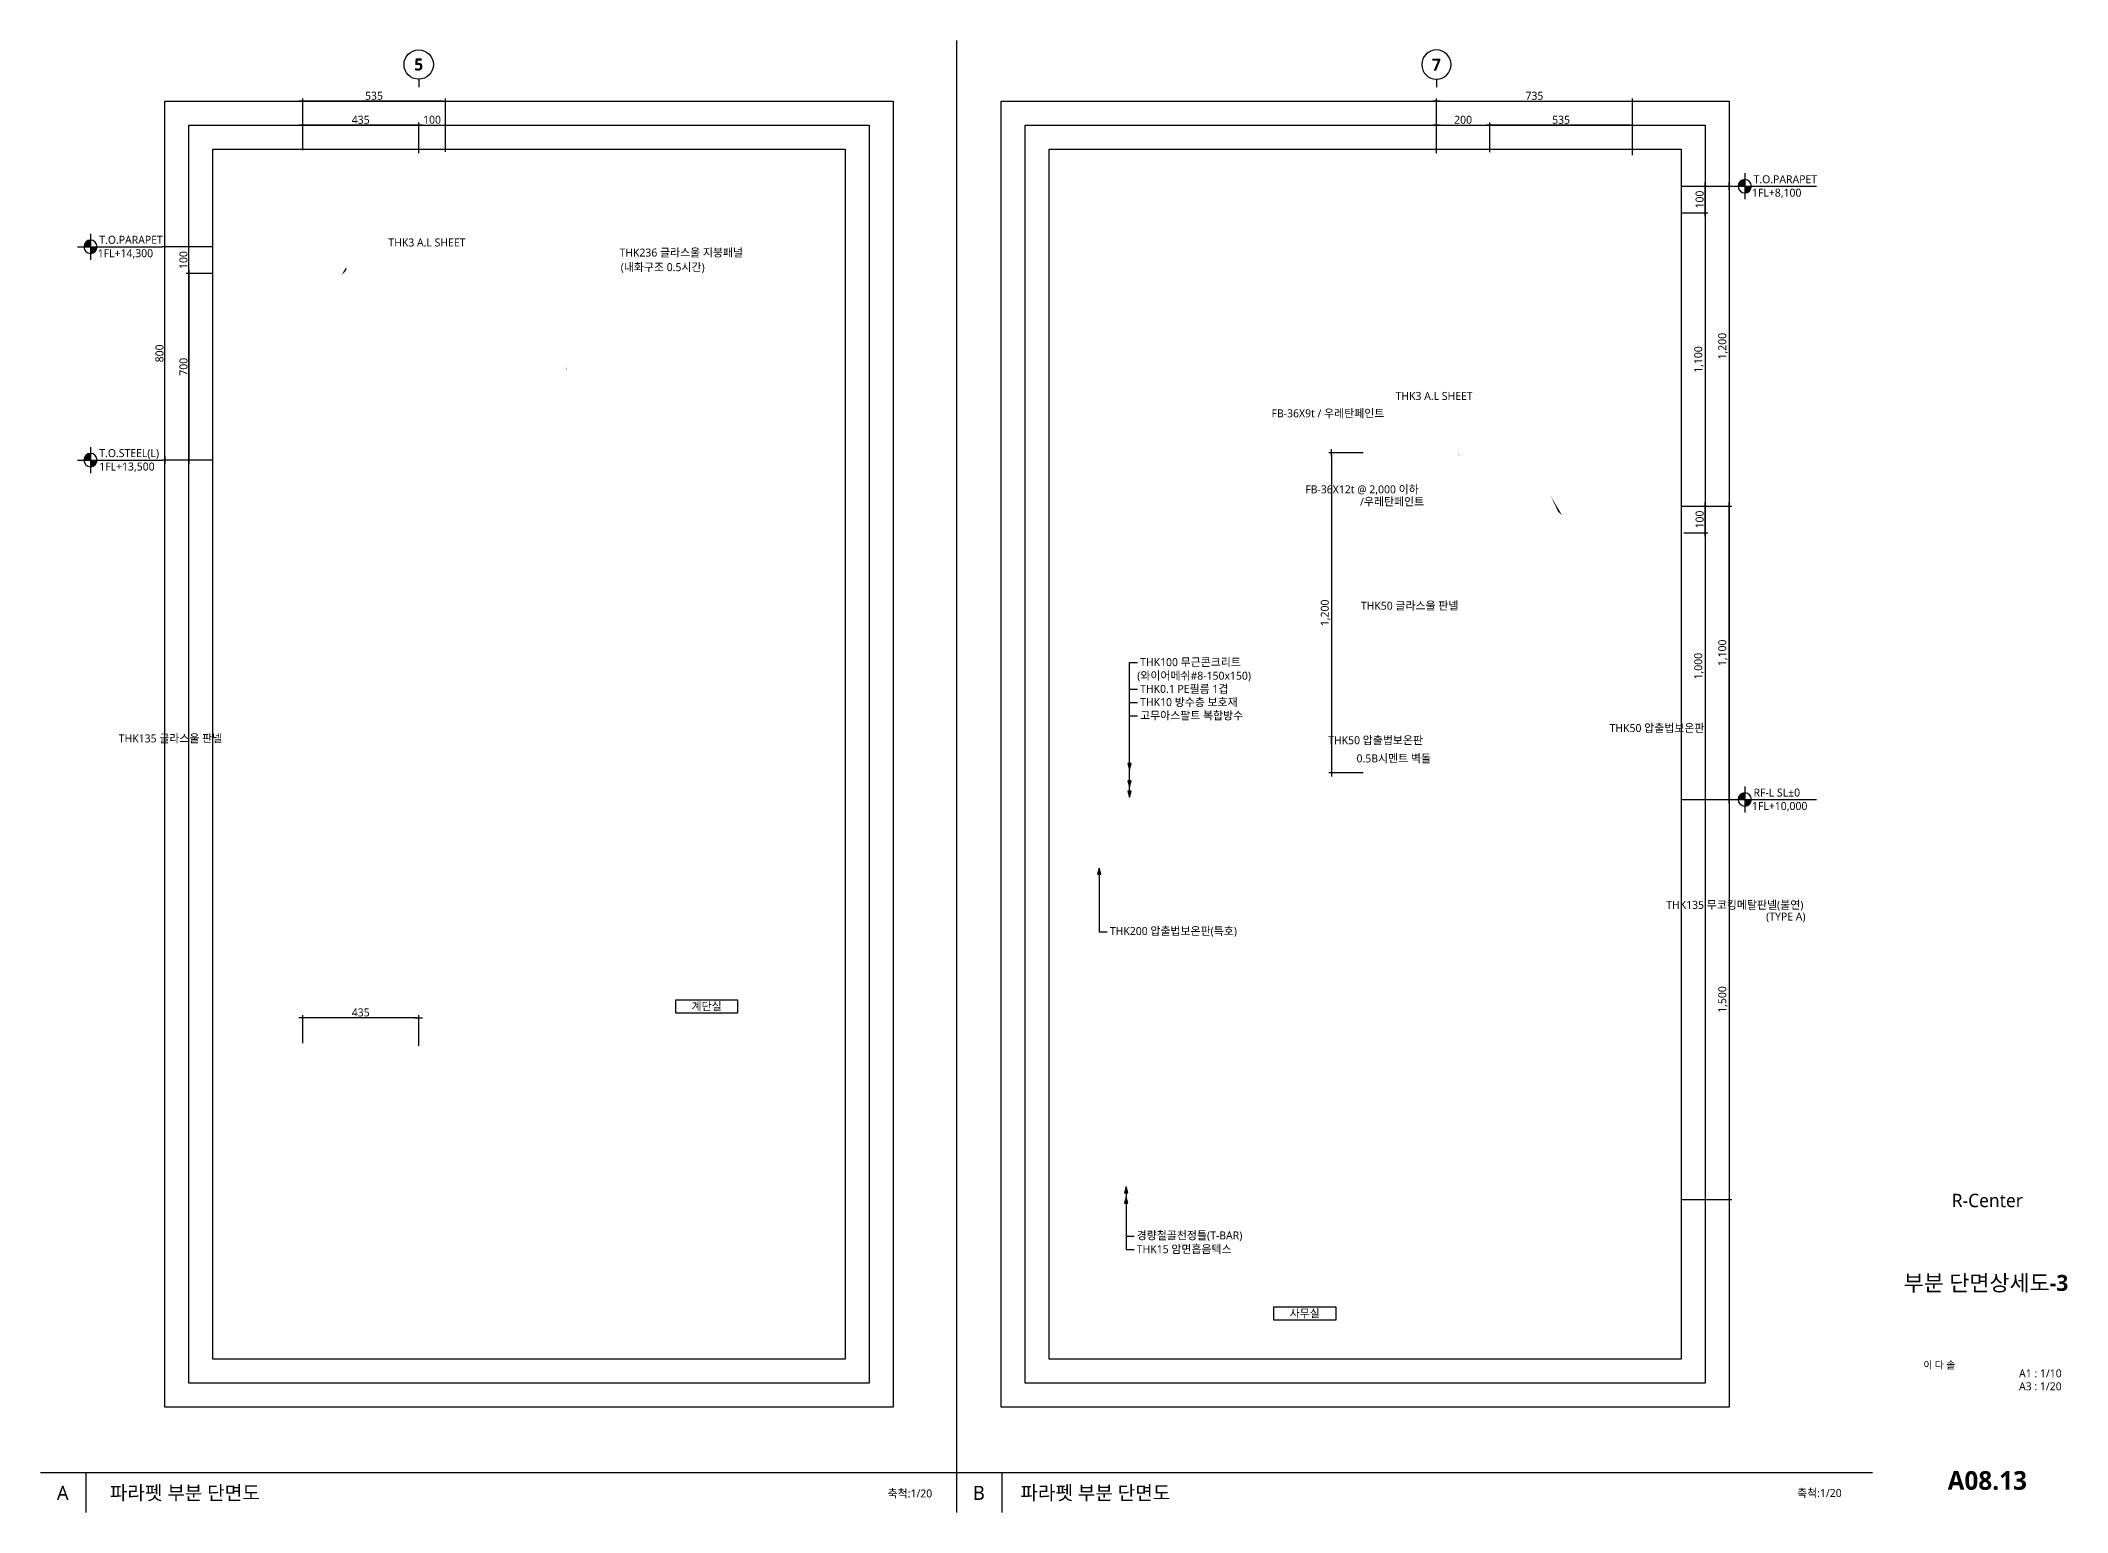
# Model space of a CAD drawing. Extents: x 465 to 33297, y 210 to 5730.
# Drawn here: x 17285 to 24885, y 210 to 5730 of the extents above; entities that cross this region are included whole.
import ezdxf
from ezdxf import colors
from ezdxf.entities.mleader import LeaderData, LeaderLine
from ezdxf.enums import TextEntityAlignment as Align
from ezdxf.math import Vec2, Vec3

# ---------------------------------------------------------------- set-up
doc = ezdxf.new("R2010")
doc.units = 0
doc.header["$LTSCALE"] = 20
doc.header["$MEASUREMENT"] = 0
doc.header["$PDMODE"] = 3
doc.header["$PDSIZE"] = -1
doc.layers.get('0').update_dxf_attribs({"linetype": 'CONTINUOUS'})
doc.layers.get('Defpoints').update_dxf_attribs({"color": 137, "linetype": 'CONTINUOUS'})
for name, color, linetype in [('01TEX', 3, 'CONTINUOUS'), ('3', 3, 'CONTINUOUS'), ('DIM', 7, 'CONTINUOUS'), ('DIM-INT', 7, 'CONTINUOUS'), ('SYM', 6, 'CONTINUOUS'), ('SYM-BUB', 3, 'CONTINUOUS'), ('SYM-LEAD', 6, 'CONTINUOUS'), ('SYM-LEVEL', 7, 'CONTINUOUS'), ('TAG', 6, 'CONTINUOUS'), ('TEXT', 3, 'CONTINUOUS'), ('XR-SHEET$0$TITLE', 7, 'CONTINUOUS'), ('XR-SHEET$1$SHT', 5, 'CONTINUOUS'), ('XR-SHEET$1$TEXT', 3, 'CONTINUOUS')]:
    doc.layers.add(name, color=color, linetype=linetype)
doc.styles.add('ARIAL', font='malgun.ttf')
doc.styles.add('GAUN', font='malgun.ttf')
doc.styles.add('XR-sec$0$스타일1', font='malgun.ttf')
doc.styles.add('XR-SHEET$0$굴림체(옥산)', font='GulimChe.ttf')
doc.styles.add('맑은고딕', font='malgun.ttf')
doc.styles.add('맑은고딕B', font='malgunbd.ttf')
doc.styles.add('스타일1', font='malgun.ttf')
doc.styles.add('스타일2', font='malgunbd.ttf')
doc.dimstyles.new('GAUN-10', dxfattribs={"dimscale": 10, "dimtxt": 3, "dimasz": 0.7, "dimexe": 1, "dimexo": 1, "dimgap": 0.5, "dimtad": 1, "dimdec": 0, "dimzin": 1, "dimdsep": 46, "dimlunit": 6, "dimtxsty": '맑은고딕', "dimblk": 'CJDOT', "dimcen": 0.09, "dimdle": 1, "dimclrd": 256, "dimclre": 256, "dimclrt": 3, "dimadec": 0, "dimazin": 0, "dimtfac": 1, "dimtdec": 0, "dimtix": 1, "dimtmove": 2, "dimatfit": 3, "dimldrblk": 'CJDOT', "dimfxl": 1, "dimtolj": 1, "dimtzin": 1, "dimarcsym": 0})

# ---------------------------------------------------------------- blocks, each defined once
blk = doc.blocks.new('CJDOT')
blk.add_line((-2, 0), (2, 0))
at = {"const_width": 0.5}
blk.add_lwpolyline([(-0.25, 0, 1), (0.25, 0, 1)], format="xyb", close=True, dxfattribs=at)
blk = doc.blocks.new('*D41')
at = {"layer": 'Defpoints', "color": 0, "transparency": 16777216}
for p in [(18803, 5412.2), (18703, 5297.1), (18803, 5302.8)]:
    blk.add_point(p, dxfattribs=at)
at = {"layer": 'DIM', "lineweight": -2, "transparency": 16777216}
for p, q in [((18703, 5307.1), (18703, 5422.2)), ((18710, 5412.2), (18796, 5412.2)), ((18803, 5312.8), (18803, 5422.2))]:
    blk.add_line(p, q, dxfattribs=at)
at = {"layer": 'DIM', "lineweight": -2, "transparency": 16777216, "xscale": 7, "yscale": 7, "zscale": 7, "rotation": 180}
blk.add_blockref('CJDOT', (18703, 5412.2), dxfattribs=at)
at = {"layer": 'DIM', "lineweight": -2, "transparency": 16777216, "xscale": 7, "yscale": 7, "zscale": 7}
blk.add_blockref('CJDOT', (18803, 5412.2), dxfattribs=at)
at = {"layer": 'DIM', "color": 3, "transparency": 16777216, "insert": (18753, 5432.8), "char_height": 30, "attachment_point": 5, "style": '맑은고딕'}
blk.add_mtext('\\A1;100', dxfattribs=at)
blk = doc.blocks.new('NEW_BUB')
at = {"layer": 'SYM-BUB', "color": 6}
blk.add_line((0, 3), (0, 0), dxfattribs=at)
blk.add_circle((0, 8.5), 5.5, dxfattribs=at)
at = {"layer": 'SYM-BUB', "color": 3, "style": '스타일2'}
blk.add_attdef('X', text='', height=4.5, dxfattribs=at).set_placement((0, 8.5), align=Align.MIDDLE)
blk = doc.blocks.new('*D42')
at = {"layer": 'Defpoints', "color": 0, "transparency": 16777216}
for p in [(18268, 5502.2), (18268, 5312.2), (18803, 5312.2)]:
    blk.add_point(p, dxfattribs=at)
at = {"layer": 'DIM', "lineweight": -2, "transparency": 16777216}
for p, q in [((18268, 5322.2), (18268, 5512.2)), ((18796, 5502.2), (18275, 5502.2)), ((18803, 5322.2), (18803, 5512.2))]:
    blk.add_line(p, q, dxfattribs=at)
at = {"layer": 'DIM', "lineweight": -2, "transparency": 16777216, "xscale": 7, "yscale": 7, "zscale": 7, "rotation": 180}
blk.add_blockref('CJDOT', (18268, 5502.2), dxfattribs=at)
at = {"layer": 'DIM', "lineweight": -2, "transparency": 16777216, "xscale": 7, "yscale": 7, "zscale": 7}
blk.add_blockref('CJDOT', (18803, 5502.2), dxfattribs=at)
at = {"layer": 'DIM', "color": 3, "transparency": 16777216, "insert": (18535.5, 5522.7), "char_height": 30, "attachment_point": 5, "style": '맑은고딕'}
blk.add_mtext('\\A1;535', dxfattribs=at)
blk = doc.blocks.new('*D43')
at = {"layer": 'Defpoints', "color": 0, "transparency": 16777216}
for p in [(18268, 5412.2), (18268, 5308.8), (18703, 5297.1)]:
    blk.add_point(p, dxfattribs=at)
at = {"layer": 'DIM', "lineweight": -2, "transparency": 16777216}
for p, q in [((18268, 5318.8), (18268, 5422.2)), ((18696, 5412.2), (18275, 5412.2)), ((18703, 5307.1), (18703, 5422.2))]:
    blk.add_line(p, q, dxfattribs=at)
at = {"layer": 'DIM', "lineweight": -2, "transparency": 16777216, "xscale": 7, "yscale": 7, "zscale": 7, "rotation": 180}
blk.add_blockref('CJDOT', (18268, 5412.2), dxfattribs=at)
at = {"layer": 'DIM', "lineweight": -2, "transparency": 16777216, "xscale": 7, "yscale": 7, "zscale": 7}
blk.add_blockref('CJDOT', (18703, 5412.2), dxfattribs=at)
at = {"layer": 'DIM', "color": 3, "transparency": 16777216, "insert": (18485.5, 5432.7), "char_height": 30, "attachment_point": 5, "style": '맑은고딕'}
blk.add_mtext('\\A1;435', dxfattribs=at)
blk = doc.blocks.new('*D44')
at = {"layer": 'Defpoints', "color": 0, "transparency": 16777216}
for p in [(23254.3, 5502.2), (22519.3, 5312.2), (23254.3, 5312.2)]:
    blk.add_point(p, dxfattribs=at)
at = {"layer": 'DIM', "lineweight": -2, "transparency": 16777216}
for p, q in [((22519.3, 5322.2), (22519.3, 5512.2)), ((22526.3, 5502.2), (23247.3, 5502.2)), ((23254.3, 5322.2), (23254.3, 5512.2))]:
    blk.add_line(p, q, dxfattribs=at)
at = {"layer": 'DIM', "lineweight": -2, "transparency": 16777216, "xscale": 7, "yscale": 7, "zscale": 7, "rotation": 180}
blk.add_blockref('CJDOT', (22519.3, 5502.2), dxfattribs=at)
at = {"layer": 'DIM', "lineweight": -2, "transparency": 16777216, "xscale": 7, "yscale": 7, "zscale": 7}
blk.add_blockref('CJDOT', (23254.3, 5502.2), dxfattribs=at)
at = {"layer": 'DIM', "color": 3, "transparency": 16777216, "insert": (22886.8, 5522.7), "char_height": 30, "attachment_point": 5, "style": '맑은고딕'}
blk.add_mtext('\\A1;735', dxfattribs=at)
blk = doc.blocks.new('*D45')
at = {"layer": 'Defpoints', "color": 0, "transparency": 16777216}
for p in [(22719.3, 5412.2), (22519.3, 5297.1), (22719.3, 5301.5)]:
    blk.add_point(p, dxfattribs=at)
at = {"layer": 'DIM', "lineweight": -2, "transparency": 16777216}
for p, q in [((22519.3, 5307.1), (22519.3, 5422.2)), ((22526.3, 5412.2), (22712.3, 5412.2)), ((22719.3, 5311.5), (22719.3, 5422.2))]:
    blk.add_line(p, q, dxfattribs=at)
at = {"layer": 'DIM', "lineweight": -2, "transparency": 16777216, "xscale": 7, "yscale": 7, "zscale": 7, "rotation": 180}
blk.add_blockref('CJDOT', (22519.3, 5412.2), dxfattribs=at)
at = {"layer": 'DIM', "lineweight": -2, "transparency": 16777216, "xscale": 7, "yscale": 7, "zscale": 7}
blk.add_blockref('CJDOT', (22719.3, 5412.2), dxfattribs=at)
at = {"layer": 'DIM', "color": 3, "transparency": 16777216, "insert": (22619.3, 5432.7), "char_height": 30, "attachment_point": 5, "style": '맑은고딕'}
blk.add_mtext('\\A1;200', dxfattribs=at)
blk = doc.blocks.new('XR-sec$0$LEVEL1')
at = {"layer": 'SYM-LEVEL'}
h = blk.add_hatch(color=6, dxfattribs=at)
edge = h.paths.add_edge_path()
edge.add_ellipse((4.87, 0), major_axis=(1.77, 1.77), ratio=1, start_angle=405, end_angle=495)
edge.add_line((2.37, 0), (4.87, 0))
edge.add_line((4.87, 0), (4.87, 2.5))
edge = h.paths.add_edge_path()
edge.add_ellipse((4.87, 0), major_axis=(1.77, 1.77), ratio=1, start_angle=225, end_angle=315)
edge.add_line((7.37, 0), (4.87, 0))
edge.add_line((4.87, 0), (4.87, -2.5))
at = {"layer": 'SYM-LEVEL', "color": 6}
for p, q in [((0, 0), (9.74, 0)), ((4.87, 4.87), (4.87, -4.87)), ((9.07, 0), (31.8, 0))]:
    blk.add_line(p, q, dxfattribs=at)
blk.add_ellipse((4.87, 0), major_axis=(1.77, 1.77), ratio=1, start_param=5.497787, end_param=11.780972, dxfattribs=at)
at = {"layer": 'SYM-LEVEL', "color": 3, "style": 'XR-sec$0$스타일1'}
for tag, p in [('1층-바닥마감', (8.16, 1.11)), ('EL-+100', (8.16, -3.93))]:
    blk.add_attdef(tag, p, '', height=3, dxfattribs=at)
blk = doc.blocks.new('*D54')
at = {"layer": 'Defpoints', "color": 0, "transparency": 16777216}
for p in [(17841.6, 4956.7), (17941.6, 4956.7, 0), (17941.6, 4856.7, 0)]:
    blk.add_point(p, dxfattribs=at)
at = {"layer": 'DIM', "lineweight": -2, "transparency": 16777216}
for p, q in [((17931.6, 4956.7), (17831.6, 4956.7)), ((17841.6, 4863.7), (17841.6, 4949.7)), ((17931.6, 4856.7), (17831.6, 4856.7))]:
    blk.add_line(p, q, dxfattribs=at)
at = {"layer": 'DIM', "lineweight": -2, "transparency": 16777216, "xscale": 7, "yscale": 7, "zscale": 7}
for p, rotation in [((17841.6, 4956.7), 90), ((17841.6, 4856.7), 270)]:
    blk.add_blockref('CJDOT', p, dxfattribs=dict(at, rotation=rotation))
at = {"layer": 'DIM', "color": 3, "transparency": 16777216, "insert": (17821, 4906.7), "char_height": 30, "attachment_point": 5, "rotation": 90, "style": '맑은고딕'}
blk.add_mtext('\\A1;100', dxfattribs=at)
blk = doc.blocks.new('*D55')
at = {"layer": 'Defpoints', "color": 0, "transparency": 16777216}
for p in [(17751.6, 4956.7), (17941.6, 4956.7), (17941.6, 4156.7)]:
    blk.add_point(p, dxfattribs=at)
at = {"layer": 'DIM', "lineweight": -2, "transparency": 16777216}
for p, q in [((17931.6, 4956.7), (17741.6, 4956.7)), ((17751.6, 4163.7), (17751.6, 4949.7)), ((17931.6, 4156.7), (17741.6, 4156.7))]:
    blk.add_line(p, q, dxfattribs=at)
at = {"layer": 'DIM', "lineweight": -2, "transparency": 16777216, "xscale": 7, "yscale": 7, "zscale": 7}
for p, rotation in [((17751.6, 4956.7), 90), ((17751.6, 4156.7), 270)]:
    blk.add_blockref('CJDOT', p, dxfattribs=dict(at, rotation=rotation))
at = {"layer": 'DIM', "color": 3, "transparency": 16777216, "insert": (17731.1, 4556.7), "char_height": 30, "attachment_point": 5, "rotation": 90, "style": '맑은고딕'}
blk.add_mtext('\\A1;800', dxfattribs=at)
blk = doc.blocks.new('*D56')
at = {"layer": 'Defpoints', "color": 0, "transparency": 16777216}
for p in [(17941.6, 4856.7), (17841.6, 4156.7), (17932.7, 4156.7, 0)]:
    blk.add_point(p, dxfattribs=at)
at = {"layer": 'DIM', "lineweight": -2, "transparency": 16777216}
for p, q in [((17931.6, 4856.7), (17831.6, 4856.7)), ((17841.6, 4849.7), (17841.6, 4163.7)), ((17922.7, 4156.7), (17831.6, 4156.7))]:
    blk.add_line(p, q, dxfattribs=at)
at = {"layer": 'DIM', "lineweight": -2, "transparency": 16777216, "xscale": 7, "yscale": 7, "zscale": 7}
for p, rotation in [((17841.6, 4856.7), 90), ((17841.6, 4156.7), 270)]:
    blk.add_blockref('CJDOT', p, dxfattribs=dict(at, rotation=rotation))
at = {"layer": 'DIM', "color": 3, "transparency": 16777216, "insert": (17821.1, 4506.7), "char_height": 30, "attachment_point": 5, "rotation": 90, "style": '맑은고딕'}
blk.add_mtext('\\A1;700', dxfattribs=at)
blk = doc.blocks.new('*D57')
at = {"layer": 'Defpoints', "color": 0, "transparency": 16777216}
for p in [(23426.8, 5183.7, 0), (23526.8, 5183.7), (23426.8, 5083.7, 0)]:
    blk.add_point(p, dxfattribs=at)
at = {"layer": 'DIM', "lineweight": -2, "transparency": 16777216}
for p, q in [((23436.8, 5183.7), (23536.8, 5183.7)), ((23526.8, 5090.7), (23526.8, 5176.7)), ((23436.8, 5083.7), (23536.8, 5083.7))]:
    blk.add_line(p, q, dxfattribs=at)
at = {"layer": 'DIM', "lineweight": -2, "transparency": 16777216, "xscale": 7, "yscale": 7, "zscale": 7}
for p, rotation in [((23526.8, 5183.7), 90), ((23526.8, 5083.7), 270)]:
    blk.add_blockref('CJDOT', p, dxfattribs=dict(at, rotation=rotation))
at = {"layer": 'DIM', "color": 3, "transparency": 16777216, "insert": (23506.2, 5133.7), "char_height": 30, "attachment_point": 5, "rotation": 90, "style": '맑은고딕'}
blk.add_mtext('\\A1;100', dxfattribs=at)
blk = doc.blocks.new('*D58')
at = {"layer": 'Defpoints', "color": 0, "transparency": 16777216}
for p in [(23426.8, 3983.7), (23616.8, 3983.7), (23426.8, 2883.7)]:
    blk.add_point(p, dxfattribs=at)
at = {"layer": 'DIM', "lineweight": -2, "transparency": 16777216}
for p, q in [((23436.8, 3983.7), (23626.8, 3983.7)), ((23616.8, 2890.7), (23616.8, 3976.7)), ((23436.8, 2883.7), (23626.8, 2883.7))]:
    blk.add_line(p, q, dxfattribs=at)
at = {"layer": 'DIM', "lineweight": -2, "transparency": 16777216, "xscale": 7, "yscale": 7, "zscale": 7}
for p, rotation in [((23616.8, 3983.7), 90), ((23616.8, 2883.7), 270)]:
    blk.add_blockref('CJDOT', p, dxfattribs=dict(at, rotation=rotation))
at = {"layer": 'DIM', "color": 3, "transparency": 16777216, "insert": (23593.7, 3433.7), "char_height": 30, "attachment_point": 5, "rotation": 90, "style": '맑은고딕'}
blk.add_mtext('\\A1;1,100', dxfattribs=at)
blk = doc.blocks.new('*D59')
at = {"layer": 'Defpoints', "color": 0, "transparency": 16777216}
for p in [(23436.8, 5083.7), (23435.7, 3983.7, 0), (23526.8, 3983.7)]:
    blk.add_point(p, dxfattribs=at)
at = {"layer": 'DIM', "lineweight": -2, "transparency": 16777216}
for p, q in [((23446.8, 5083.7), (23536.8, 5083.7)), ((23526.8, 5076.7), (23526.8, 3990.7)), ((23445.7, 3983.7), (23536.8, 3983.7))]:
    blk.add_line(p, q, dxfattribs=at)
at = {"layer": 'DIM', "lineweight": -2, "transparency": 16777216, "xscale": 7, "yscale": 7, "zscale": 7}
for p, rotation in [((23526.8, 5083.7), 90), ((23526.8, 3983.7), 270)]:
    blk.add_blockref('CJDOT', p, dxfattribs=dict(at, rotation=rotation))
at = {"layer": 'DIM', "color": 3, "transparency": 16777216, "insert": (23503.7, 4533.7), "char_height": 30, "attachment_point": 5, "rotation": 90, "style": '맑은고딕'}
blk.add_mtext('\\A1;1,100', dxfattribs=at)
blk = doc.blocks.new('*D60')
at = {"layer": 'Defpoints', "color": 0, "transparency": 16777216}
for p in [(23436.2, 3983.7, 0), (23526.8, 3983.7), (23436.4, 3883.7, 0)]:
    blk.add_point(p, dxfattribs=at)
at = {"layer": 'DIM', "lineweight": -2, "transparency": 16777216}
for p, q in [((23446.2, 3983.7), (23536.8, 3983.7)), ((23526.8, 3890.7), (23526.8, 3976.7)), ((23446.4, 3883.7), (23536.8, 3883.7))]:
    blk.add_line(p, q, dxfattribs=at)
at = {"layer": 'DIM', "lineweight": -2, "transparency": 16777216, "xscale": 7, "yscale": 7, "zscale": 7}
for p, rotation in [((23526.8, 3983.7), 90), ((23526.8, 3883.7), 270)]:
    blk.add_blockref('CJDOT', p, dxfattribs=dict(at, rotation=rotation))
at = {"layer": 'DIM', "color": 3, "transparency": 16777216, "insert": (23506.2, 3933.7), "char_height": 30, "attachment_point": 5, "rotation": 90, "style": '맑은고딕'}
blk.add_mtext('\\A1;100', dxfattribs=at)
blk = doc.blocks.new('*D61')
at = {"layer": 'Defpoints', "color": 0, "transparency": 16777216}
for p in [(23426.8, 2883.7), (23426.8, 1383.7), (23616.8, 1383.7)]:
    blk.add_point(p, dxfattribs=at)
at = {"layer": 'DIM', "lineweight": -2, "transparency": 16777216}
for p, q in [((23436.8, 2883.7), (23626.8, 2883.7)), ((23616.8, 2876.7), (23616.8, 1390.7)), ((23436.8, 1383.7), (23626.8, 1383.7))]:
    blk.add_line(p, q, dxfattribs=at)
at = {"layer": 'DIM', "lineweight": -2, "transparency": 16777216, "xscale": 7, "yscale": 7, "zscale": 7}
for p, rotation in [((23616.8, 2883.7), 90), ((23616.8, 1383.7), 270)]:
    blk.add_blockref('CJDOT', p, dxfattribs=dict(at, rotation=rotation))
at = {"layer": 'DIM', "color": 3, "transparency": 16777216, "insert": (23593.7, 2133.7), "char_height": 30, "attachment_point": 5, "rotation": 90, "style": '맑은고딕'}
blk.add_mtext('\\A1;1,500', dxfattribs=at)
blk = doc.blocks.new('*D80')
at = {"layer": 'Defpoints', "color": 0, "transparency": 16777216}
for p in [(18268, 2064.6), (18268, 1960.5), (18703, 1949.5)]:
    blk.add_point(p, dxfattribs=at)
at = {"layer": 'DIM', "lineweight": -2, "transparency": 16777216}
for p, q in [((18268, 1970.5), (18268, 2074.6)), ((18696, 2064.6), (18275, 2064.6)), ((18703, 1959.5), (18703, 2074.6))]:
    blk.add_line(p, q, dxfattribs=at)
at = {"layer": 'DIM', "lineweight": -2, "transparency": 16777216, "xscale": 7, "yscale": 7, "zscale": 7, "rotation": 180}
blk.add_blockref('CJDOT', (18268, 2064.6), dxfattribs=at)
at = {"layer": 'DIM', "lineweight": -2, "transparency": 16777216, "xscale": 7, "yscale": 7, "zscale": 7}
blk.add_blockref('CJDOT', (18703, 2064.6), dxfattribs=at)
at = {"layer": 'DIM', "color": 3, "transparency": 16777216, "insert": (18485.5, 2085.1), "char_height": 30, "attachment_point": 5, "style": '맑은고딕'}
blk.add_mtext('\\A1;435', dxfattribs=at)
blk = doc.blocks.new('*D81')
at = {"layer": 'Defpoints', "color": 0, "transparency": 16777216}
for p in [(23426.8, 5183.7), (23426.8, 3983.7), (23616.8, 3983.7)]:
    blk.add_point(p, dxfattribs=at)
at = {"layer": 'DIM', "lineweight": -2, "transparency": 16777216}
for p, q in [((23436.8, 5183.7), (23626.8, 5183.7)), ((23616.8, 5176.7), (23616.8, 3990.7)), ((23436.8, 3983.7), (23626.8, 3983.7))]:
    blk.add_line(p, q, dxfattribs=at)
at = {"layer": 'DIM', "lineweight": -2, "transparency": 16777216, "xscale": 7, "yscale": 7, "zscale": 7}
for p, rotation in [((23616.8, 5183.7), 90), ((23616.8, 3983.7), 270)]:
    blk.add_blockref('CJDOT', p, dxfattribs=dict(at, rotation=rotation))
at = {"layer": 'DIM', "color": 3, "transparency": 16777216, "insert": (23593.7, 4583.7), "char_height": 30, "attachment_point": 5, "rotation": 90, "style": '맑은고딕'}
blk.add_mtext('\\A1;1,200', dxfattribs=at)
blk = doc.blocks.new('*D82')
at = {"layer": 'Defpoints', "color": 0, "transparency": 16777216}
for p in [(23436.4, 3883.7, 0), (23435, 2883.7, 0), (23526.8, 2883.7)]:
    blk.add_point(p, dxfattribs=at)
at = {"layer": 'DIM', "lineweight": -2, "transparency": 16777216}
for p, q in [((23446.4, 3883.7), (23536.8, 3883.7)), ((23526.8, 3876.7), (23526.8, 2890.7)), ((23445, 2883.7), (23536.8, 2883.7))]:
    blk.add_line(p, q, dxfattribs=at)
at = {"layer": 'DIM', "lineweight": -2, "transparency": 16777216, "xscale": 7, "yscale": 7, "zscale": 7}
for p, rotation in [((23526.8, 3883.7), 90), ((23526.8, 2883.7), 270)]:
    blk.add_blockref('CJDOT', p, dxfattribs=dict(at, rotation=rotation))
at = {"layer": 'DIM', "color": 3, "transparency": 16777216, "insert": (23503.7, 3383.7), "char_height": 30, "attachment_point": 5, "rotation": 90, "style": '맑은고딕'}
blk.add_mtext('\\A1;1,000', dxfattribs=at)
blk = doc.blocks.new('CJA-AH')
at = {"layer": 'TAG'}
h = blk.add_hatch(color=256, dxfattribs=at)
h.dxf.hatch_style = 1
h.paths.add_polyline_path([(-0.75, -0.2), (0, 0), (-0.75, 0.2)])
blk.add_lwpolyline([(-0.75, -0.2), (0, 0), (-0.75, 0.2)], close=True, dxfattribs=at)
blk.add_lwpolyline([(0, 0), (-1, 0)], dxfattribs=at)
blk = doc.blocks.new('Name')
at = {"layer": 'SYM'}
blk.add_lwpolyline([(-11.6, 2.41), (11.6, 2.41), (11.6, -2.59), (-11.6, -2.59)], close=True, dxfattribs=at)
at = {"layer": 'TAG', "color": 3, "style": 'ARIAL', "width": 0.9}
blk.add_attdef('실명', text='', height=3, dxfattribs=at).set_placement((0, 0), align=Align.MIDDLE)
blk = doc.blocks.new('*D83')
at = {"layer": 'Defpoints', "color": 0, "transparency": 16777216}
for p in [(22719.3, 5412.2), (22719.3, 5301.5), (23254.3, 5289.7)]:
    blk.add_point(p, dxfattribs=at)
at = {"layer": 'DIM', "lineweight": -2, "transparency": 16777216}
for p, q in [((22719.3, 5311.5), (22719.3, 5422.2)), ((23247.3, 5412.2), (22726.3, 5412.2)), ((23254.3, 5299.7), (23254.3, 5422.2))]:
    blk.add_line(p, q, dxfattribs=at)
at = {"layer": 'DIM', "lineweight": -2, "transparency": 16777216, "xscale": 7, "yscale": 7, "zscale": 7, "rotation": 180}
blk.add_blockref('CJDOT', (22719.3, 5412.2), dxfattribs=at)
at = {"layer": 'DIM', "lineweight": -2, "transparency": 16777216, "xscale": 7, "yscale": 7, "zscale": 7}
blk.add_blockref('CJDOT', (23254.3, 5412.2), dxfattribs=at)
at = {"layer": 'DIM', "color": 3, "transparency": 16777216, "insert": (22986.8, 5432.7), "char_height": 30, "attachment_point": 5, "style": '맑은고딕'}
blk.add_mtext('\\A1;535', dxfattribs=at)
blk = doc.blocks.new('*D84')
at = {"layer": 'Defpoints', "color": 0, "transparency": 16777216}
for p in [(22254, 4183.7), (22126.3, 2983.7), (22254, 2983.7)]:
    blk.add_point(p, dxfattribs=at)
at = {"layer": 'DIM-INT', "lineweight": -2, "transparency": 16777216}
for p, q in [((22244, 4183.7), (22116.3, 4183.7)), ((22126.3, 4176.7), (22126.3, 2990.7)), ((22244, 2983.7), (22116.3, 2983.7))]:
    blk.add_line(p, q, dxfattribs=at)
at = {"layer": 'DIM-INT', "lineweight": -2, "transparency": 16777216, "xscale": 7, "yscale": 7, "zscale": 7}
for p, rotation in [((22126.3, 4183.7), 90), ((22126.3, 2983.7), 270)]:
    blk.add_blockref('CJDOT', p, dxfattribs=dict(at, rotation=rotation))
at = {"layer": 'DIM-INT', "color": 3, "transparency": 16777216, "insert": (22103.2, 3583.7), "char_height": 30, "attachment_point": 5, "rotation": 90, "style": '맑은고딕'}
blk.add_mtext('\\A1;1,200', dxfattribs=at)
blk = doc.blocks.new('XR-SHEET$0$TITLE')
at = {"layer": 'XR-SHEET$0$TITLE', "true_color": 0x000000, "style": 'XR-SHEET$0$굴림체(옥산)'}
for tag, height, p in [('동명칭', 6, (776.77, -457.26)), ('SCALE-A1', 3, (797.5, -522)), ('SCALE-A3', 3, (797.5, -527)), ('DATA', 3, (797.5, -540))]:
    blk.add_attdef(tag, text='', height=height, dxfattribs=at).set_placement(p, align=Align.MIDDLE)
for tag, height, p in [('TITLE1', 6, (776.5, -479.4)), ('TITLE4', 6, (776.5, -484.39)), ('TITLE2', 6, (776.5, -489)), ('TITLE5', 6, (776.5, -493.99)), ('TITLE3', 6, (776.5, -498.7)), ('NAME-1', 3, (760.16, -517.5)), ('NAME-2', 3, (760.16, -526.5)), ('A0.00', 7, (776.5, -561))]:
    blk.add_attdef(tag, text='', height=height, dxfattribs=at).set_placement(p, align=Align.MIDDLE_CENTER)

msp = doc.modelspace()

# ---------------------------------------------------------------- linework, layer by layer
at = {"layer": '3'}
for p, q in [((20720, 5730), (20720, 210)), ((17285, 360), (24155, 360)), ((17455, 360), (17455, 210)), ((20890, 360), (20890, 210))]:
    msp.add_line(p, q, dxfattribs=at)
at = {"layer": 'Defpoints', "linetype": 'Continuous', "ltscale": 2}
for points in [[(17751.6, 5502.2), (20481.8, 5502.2), (20481.8, 605), (17751.6, 605)], [(20886.6, 5502.2), (23616.8, 5502.2), (23616.8, 605), (20886.6, 605)], [(17841.6, 5412.2), (20391.8, 5412.2), (20391.8, 695), (17841.6, 695)], [(20976.6, 5412.2), (23526.8, 5412.2), (23526.8, 695), (20976.6, 695)], [(17931.6, 5322.2), (20301.8, 5322.2), (20301.8, 785), (17931.6, 785)], [(21066.6, 5322.2), (23436.8, 5322.2), (23436.8, 785), (21066.6, 785)]]:
    msp.add_lwpolyline(points, close=True, dxfattribs=at)
at = {"layer": 'SYM-LEAD'}
for points in [[(18414.3, 4851.7, 0, 10, 0), (18433.6, 4874.6, 0, 0, 0), (18490.8, 4973.7, 0, 0, 0), (18588.2, 4973.7, 0, 0, 0)], [(19257.1, 4500.2, 0, 10, 0), (19264.9, 4528.7, 0, 0, 0), (19357.3, 4935.8, 0, 0, 0), (19454.7, 4935.8, 0, 0, 0)], [(22602.9, 4177.5, 0, 10, 0), (22583.6, 4200.5, 0, 0, 0), (22477.8, 4335.9, 0, 0, 0), (22380.4, 4335.9, 0, 0, 0)], [(22990.1, 3950.4, 0, 10, 0), (22970.8, 3973.4, 0, 0, 0), (22769.1, 4398.2, 0, 0, 0), (22671.6, 4398.2, 0, 0, 0)], [(22607.3, 4044.9, 0, 10, 0), (22577.3, 4044.9, 0, 0, 0), (22503, 4044.9, 0, 0, 0)], [(22719.3, 3608.6, 0, 10, 0), (22689.3, 3608.6, 0, 0, 0), (22615, 3608.6, 0, 0, 0)], [(22951.8, 3149.8, 0, 10, 0), (22981.8, 3149.8, 0, 0, 0), (23153.5, 3149.8, 0, 0, 0)], [(18264.8, 3110.9, 0, 10, 0), (18234.8, 3110.9, 0, 0, 0), (18009.6, 3110.9, 0, 0, 0)], [(22748.4, 3104.2, 0, 10, 0), (22718.4, 3104.2, 0, 0, 0), (22517.8, 3104.2, 0, 0, 0)], [(22680.4, 3035.9, 0, 10, 0), (22650.4, 3035.9, 0, 0, 0), (22517.8, 3035.9, 0, 0, 0)], [(23254.3, 2486.8, 0, 10, 0), (23284.3, 2486.8, 0, 0, 0), (23358, 2486.8, 0, 0, 0)]]:
    msp.add_lwpolyline(points, format="xyseb", dxfattribs=at)

# ---------------------------------------------------------------- block references
at = {"layer": 'SYM'}
ref = msp.add_blockref('Name', (19782.6, 2107.9), dxfattribs=dict(at, xscale=10, yscale=10, zscale=10))
ref.add_attrib('실명', '계단실', dxfattribs={"color": 3, "height": 30, "style": '맑은고딕'}).set_placement((19782.6, 2107.9), align=Align.MIDDLE_CENTER)
ref = msp.add_blockref('Name', (22025.5, 956.8), dxfattribs=dict(at, xscale=10, yscale=10, zscale=10))
ref.add_attrib('실명', '사무실', dxfattribs={"color": 3, "height": 30, "style": '맑은고딕'}).set_placement((22025.5, 956.8), align=Align.MIDDLE_CENTER)
at = {"layer": 'SYM-BUB', "xscale": 10.01105377437292, "yscale": 10.01105377437292, "zscale": 10.01105377437292}
msp.add_blockref('NEW_BUB', (18703, 5554.8), dxfattribs=at).add_auto_attribs({'X': '5'})
at = {"layer": 'SYM-BUB'}
ref = msp.add_blockref('NEW_BUB', (22519.3, 5554.8), dxfattribs=dict(at, xscale=-10.01105377437292, yscale=10.01105377437292, zscale=10.01105377437292))
ref.add_attrib('X', '7', dxfattribs={"color": 3, "height": 45, "style": '스타일2'}).set_placement((22519.3, 5639.9), align=Align.MIDDLE)
at = {"layer": 'SYM-LEVEL'}
ref = msp.add_blockref('XR-sec$0$LEVEL1', (23626.8, 5183.7), dxfattribs=dict(at, xscale=10, yscale=10, zscale=10))
ref.add_attrib('EL-+100', '1FL+8,100', (23702.6, 5144.4), dxfattribs={"color": 3, "height": 30, "style": 'XR-sec$0$스타일1'})
ref.add_attrib('1층-바닥마감', 'T.O.PARAPET', (23708.4, 5194.7), dxfattribs={"color": 3, "height": 30, "style": 'XR-sec$0$스타일1'})
ref = msp.add_blockref('XR-sec$0$LEVEL1', (17423.6, 4956.7), dxfattribs=dict(at, xscale=10, yscale=10, zscale=10))
ref.add_attrib('EL-+100', '1FL+14,300', (17499.4, 4917.4), dxfattribs={"color": 3, "height": 30, "style": 'XR-sec$0$스타일1'})
ref.add_attrib('1층-바닥마감', 'T.O.PARAPET', (17505.2, 4967.7), dxfattribs={"color": 3, "height": 30, "style": 'XR-sec$0$스타일1'})
at = {"layer": 'SYM-LEVEL', "xscale": 10, "yscale": 10, "zscale": 10}
msp.add_blockref('XR-sec$0$LEVEL1', (17423.6, 4156.7), dxfattribs=at).add_auto_attribs({'EL-+100': '1FL+13,500', '1층-바닥마감': 'T.O.STEEL(L)'})
at = {"layer": 'SYM-LEVEL'}
ref = msp.add_blockref('XR-sec$0$LEVEL1', (23626.8, 2883.7), dxfattribs=dict(at, xscale=10, yscale=10, zscale=10))
ref.add_attrib('EL-+100', '1FL+10,000', (23702.6, 2844.4), dxfattribs={"color": 3, "height": 30, "style": 'XR-sec$0$스타일1'})
ref.add_attrib('1층-바닥마감', 'RF-L SL%%P0', (23708.4, 2894.7), dxfattribs={"color": 3, "height": 30, "style": 'XR-sec$0$스타일1'})
at = {"layer": 'TEXT'}
ref = msp.add_blockref('XR-SHEET$0$TITLE', (16820, 0), dxfattribs=dict(at, xscale=10, yscale=10, zscale=10))
ref.add_attrib('TITLE2', '부분 단면상세도-3', dxfattribs={"layer": 'XR-SHEET$1$SHT', "color": 4, "true_color": 0x000004, "height": 60, "style": '맑은고딕B'}).set_placement((24580, 1070.9), align=Align.MIDDLE_CENTER)
ref.add_attrib('NAME-1', '이 다 솔', dxfattribs={"layer": 'XR-SHEET$1$TEXT', "color": 3, "true_color": 0x000003, "height": 27, "style": 'GAUN'}).set_placement((24345, 763.3, 137.7), align=Align.MIDDLE_LEFT)
ref.add_attrib('SCALE-A1', 'A1 : 1/10', dxfattribs={"layer": 'XR-SHEET$1$SHT', "color": 3, "true_color": 0x000003, "height": 30, "style": 'GAUN'}).set_placement((24783.9, 731.7), align=Align.MIDDLE_CENTER)
ref.add_attrib('SCALE-A3', 'A3 : 1/20', dxfattribs={"layer": 'XR-SHEET$1$SHT', "color": 3, "true_color": 0x000003, "height": 30, "style": 'GAUN'}).set_placement((24783.9, 683.1), align=Align.MIDDLE_CENTER)
ref.add_attrib('A0.00', 'A08.13', dxfattribs={"layer": 'XR-SHEET$1$SHT', "color": 4, "true_color": 0x000004, "height": 70, "style": '맑은고딕B'}).set_placement((24585, 330), align=Align.MIDDLE_CENTER)

# ---------------------------------------------------------------- texts
at = {"layer": '01TEX', "style": 'GAUN'}
msp.add_text('(와이어메쉬#8-150x150)', height=30, dxfattribs=at).set_placement((21397.3, 3348), align=Align.MIDDLE_LEFT)
for s, p in [('A', (17346.4, 257.3)), ('파라펫 부분 단면도', (17544.7, 257.3)), ('B', (20781.4, 257.3)), ('파라펫 부분 단면도', (20959.1, 257.3))]:
    msp.add_text(s, height=52.5, dxfattribs=at).set_placement(p)
for p in [(20461.3, 257.3), (23871.5, 258.8)]:
    msp.add_text('축척:1/20', height=30, dxfattribs=at).set_placement(p, align=Align.BOTTOM_LEFT)
at = {"layer": 'TEXT', "color": 3, "style": '스타일1'}
for s, p in [('THK3 A.L SHEET', (18589.3, 4957.7)), ('THK236 글라스울 지붕패널', (19455.8, 4919.8)), ('(내화구조 0.5시간)', (19460.6, 4865.2)), ('THK3 A.L SHEET', (22365.9, 4382.2)), ('FB-36X9t / 우레탄페인트', (21900.9, 4317)), ('FB-36X12t @ 2,000 이하', (22027.5, 4031.8)), ('/우레탄페인트', (22232.9, 3985.9)), ('THK50 글라스울 판넬', (22235.8, 3595.4)), ('THK135 글라스울 판넬', (17578.2, 3097.8)), ('THK50 압출법보온판', (22113.3, 3091)), ('THK50 압출법보온판', (23168.5, 3136.7)), ('0.5B시멘트 벽돌', (22219.7, 3022.8)), ('THK135 무코킹메탈판넬(불연)', (23380.9, 2473.6)), ('(TYPE A)', (23755.5, 2429.7))]:
    msp.add_text(s, height=30, dxfattribs=at).set_placement(p)
at = {"layer": 'TEXT', "style": '스타일1'}
msp.add_text('R-Center', height=50, dxfattribs=at).set_placement((24585, 1380), align=Align.MIDDLE_CENTER)

# ---------------------------------------------------------------- dimensions: what is measured, and where the dimension line sits
at = {"layer": 'DIM'}
for base, p1, p2, angle, picture, middle in [((18268, 5502.2), (18803, 5312.2), (18268, 5312.2), 180, '*D42', (18535.5, 5522.7)), ((23254.3, 5502.2), (22519.3, 5312.2), (23254.3, 5312.2), 0, '*D44', (22886.8, 5522.7)), ((18268, 5412.2), (18703, 5297.1), (18268, 5308.8), 180, '*D43', (18485.5, 5432.7)), ((18803, 5412.2), (18703, 5297.1), (18803, 5302.8), 0, '*D41', (18753, 5432.8)), ((22719.3, 5412.2), (22519.3, 5297.1), (22719.3, 5301.5), 0, '*D45', (22619.3, 5432.7)), ((22719.3, 5412.2), (23254.3, 5289.7), (22719.3, 5301.5), 180, '*D83', (22986.8, 5432.7)), ((23526.8, 5183.7), (23426.8, 5083.7, 0), (23426.8, 5183.7, 0), 90, '*D57', (23506.2, 5133.7)), ((23616.8, 3983.7), (23426.8, 5183.7), (23426.8, 3983.7), 270, '*D81', (23593.7, 4583.7)), ((23526.8, 3983.7), (23436.8, 5083.7), (23435.7, 3983.7, 0), 270, '*D59', (23503.7, 4533.7)), ((17751.6, 4956.7), (17941.6, 4156.7), (17941.6, 4956.7), 90, '*D55', (17731.1, 4556.7)), ((17841.6, 4956.7), (17941.6, 4856.7, 0), (17941.6, 4956.7, 0), 90, '*D54', (17821, 4906.7)), ((17841.6, 4156.7), (17941.6, 4856.7), (17932.7, 4156.7, 0), 270, '*D56', (17821.1, 4506.7)), ((23616.8, 3983.7), (23426.8, 2883.7), (23426.8, 3983.7), 90, '*D58', (23593.7, 3433.7)), ((23526.8, 3983.7), (23436.4, 3883.7, 0), (23436.2, 3983.7, 0), 90, '*D60', (23506.2, 3933.7)), ((23526.8, 2883.7), (23436.4, 3883.7, 0), (23435, 2883.7, 0), 270, '*D82', (23503.7, 3383.7)), ((23616.8, 1383.7), (23426.8, 2883.7), (23426.8, 1383.7), 270, '*D61', (23593.7, 2133.7)), ((18268, 2064.6), (18703, 1949.5), (18268, 1960.5), 180, '*D80', (18485.5, 2085.1))]:
    dim = msp.add_linear_dim(base=base, p1=p1, p2=p2, angle=angle, dimstyle='GAUN-10', dxfattribs=at)
    dim.commit()
    dim.dimension.update_dxf_attribs({"geometry": picture, "text_midpoint": middle})
at = {"layer": 'DIM-INT'}
dim = msp.add_linear_dim(base=(22126.3, 2983.7), p1=(22254, 4183.7), p2=(22254, 2983.7), angle=90, dimstyle='GAUN-10', dxfattribs=at)
dim.commit()
dim.dimension.update_dxf_attribs({"geometry": '*D84', "text_midpoint": (22103.2, 3583.7)})

# ---------------------------------------------------------------- leaders
at = {"layer": 'TAG', "color": 3}
ml = msp.add_multileader_mtext('Standard', dxfattribs=at)
ml.set_content('THK100 무근콘크리트', color=3, style='맑은고딕')
ml.set_leader_properties(color=6)
ml.set_arrow_properties(name='CJA-AH')
ml.build(insert=Vec2(0, 0))
ml.multileader.update_dxf_attribs({"dogleg_length": 3, "arrow_head_size": 30})
ctx = ml.context
ctx.base_point, ctx.char_height, ctx.arrow_head_size, ctx.landing_gap_size, ctx.plane_origin = Vec3(21398.1, 3397), 30, 30, 10, Vec3(21194.9, 3426.5)
notes = []
notes.append((ctx, [(0, (1, 1, 0), (21368.1, 3397), (1, 0), 30, [(0, [(21368.1, 2995.7)], 0, [])])]))
ctx.mtext.insert, ctx.mtext.width, ctx.mtext.flow_direction = Vec3(21408.1, 3413.9), 602.123, 5
ml = msp.add_multileader_mtext('Standard', dxfattribs=at)
ml.set_content('THK0.1 PE필름 1겹', color=3, style='맑은고딕')
ml.set_leader_properties(color=6)
ml.set_arrow_properties(name='CJA-AH')
ml.build(insert=Vec2(0, 0))
ml.multileader.update_dxf_attribs({"dogleg_length": 3, "arrow_head_size": 30})
ctx = ml.context
ctx.base_point, ctx.char_height, ctx.arrow_head_size, ctx.landing_gap_size, ctx.plane_origin = Vec3(21398.1, 3297), 30, 30, 10, Vec3(21194.9, 3426.5)
notes.append((ctx, [(0, (1, 1, 0), (21368.1, 3297), (1, 0), 30, [(0, [(21368.1, 2930.7)], 0, [])])]))
ctx.mtext.insert, ctx.mtext.width, ctx.mtext.flow_direction = Vec3(21408.1, 3313.6), 602.123, 5
ml = msp.add_multileader_mtext('Standard', dxfattribs=at)
ml.set_content('THK10 방수층 보호재', color=3, style='맑은고딕')
ml.set_leader_properties(color=6)
ml.set_arrow_properties(name='CJA-AH')
ml.build(insert=Vec2(0, 0))
ml.multileader.update_dxf_attribs({"dogleg_length": 3, "arrow_head_size": 30})
ctx = ml.context
ctx.base_point, ctx.char_height, ctx.arrow_head_size, ctx.landing_gap_size, ctx.plane_origin = Vec3(21398.1, 3247), 30, 30, 10, Vec3(21194.9, 3376.5)
notes.append((ctx, [(0, (1, 1, 0), (21368.1, 3247), (1, 0), 30, [(0, [(21368.1, 2930.7)], 0, [])])]))
ctx.mtext.insert, ctx.mtext.width, ctx.mtext.flow_direction = Vec3(21408.1, 3263.9), 602.123, 5
ml = msp.add_multileader_mtext('Standard', dxfattribs=at)
ml.set_content('고무아스팔트 복합방수', color=3, style='맑은고딕')
ml.set_leader_properties(color=6)
ml.set_arrow_properties(name='CJA-AH')
ml.build(insert=Vec2(0, 0))
ml.multileader.update_dxf_attribs({"dogleg_length": 3, "arrow_head_size": 30})
ctx = ml.context
ctx.base_point, ctx.char_height, ctx.arrow_head_size, ctx.landing_gap_size, ctx.plane_origin = Vec3(21398.1, 3197), 30, 30, 10, Vec3(21194.9, 3276.5)
notes.append((ctx, [(0, (1, 1, 0), (21368.1, 3197), (1, 0), 30, [(0, [(21368.1, 2892.7)], 0, [])])]))
ctx.mtext.insert, ctx.mtext.width, ctx.mtext.flow_direction = Vec3(21408.1, 3213.9), 602.123, 5
ml = msp.add_multileader_mtext('Standard', dxfattribs=at)
ml.set_content('THK200 압출법보온판(특호)', color=3, style='맑은고딕')
ml.set_leader_properties(color=6)
ml.set_arrow_properties(name='CJA-AH')
ml.build(insert=Vec2(0, 0))
ml.multileader.update_dxf_attribs({"dogleg_length": 3, "arrow_head_size": 30})
ctx = ml.context
ctx.base_point, ctx.char_height, ctx.arrow_head_size, ctx.landing_gap_size, ctx.plane_origin = Vec3(21284.6, 2387.1), 30, 30, 10, Vec3(21081.4, 2180.6)
notes.append((ctx, [(0, (1, 1, 0), (21254.6, 2387.1), (1, 0), 30, [(0, [(21254.6, 2626.4)], 0, [])])]))
ctx.mtext.insert, ctx.mtext.width, ctx.mtext.flow_direction = Vec3(21294.6, 2405.5), 602.123, 5
ml = msp.add_multileader_mtext('Standard', dxfattribs=at)
ml.set_content('경량철골천정틀(T-BAR)', color=3, style='맑은고딕')
ml.set_leader_properties(color=6)
ml.set_arrow_properties(name='CJA-AH')
ml.build(insert=Vec2(0, 0))
ml.multileader.update_dxf_attribs({"dogleg_length": 3, "arrow_head_size": 30})
ctx = ml.context
ctx.base_point, ctx.char_height, ctx.arrow_head_size, ctx.landing_gap_size, ctx.plane_origin = Vec3(21385.5, 1245.6), 30, 30, 10, Vec3(21182.3, 1008.9)
notes.append((ctx, [(0, (1, 1, 0), (21355.5, 1245.6), (1, 0), 30, [(0, [(21355.5, 1430.7)], 0, [])])]))
ctx.mtext.insert, ctx.mtext.width, ctx.mtext.flow_direction = Vec3(21395.5, 1264), 602.123, 5
ml = msp.add_multileader_mtext('Standard', dxfattribs=at)
ml.set_content('THK15 암면흡음텍스', color=3, style='맑은고딕')
ml.set_leader_properties(color=6)
ml.set_arrow_properties(name='CJA-AH')
ml.build(insert=Vec2(0, 0))
ml.multileader.update_dxf_attribs({"dogleg_length": 3, "arrow_head_size": 30})
ctx = ml.context
ctx.base_point, ctx.char_height, ctx.arrow_head_size, ctx.landing_gap_size, ctx.plane_origin = Vec3(21385.5, 1195.6), 30, 30, 10, Vec3(21182.3, 908.9)
notes.append((ctx, [(0, (1, 1, 0), (21355.5, 1195.6), (1, 0), 30, [(0, [(21355.5, 1392.7)], 0, [])])]))
ctx.mtext.insert, ctx.mtext.width, ctx.mtext.flow_direction = Vec3(21395.5, 1212.4), 602.123, 5
for ctx, leaders in notes:
    for number, flags, end, landing, length, lines in leaders:
        leader = LeaderData()
        leader.index, (leader.has_last_leader_line, leader.has_dogleg_vector, leader.attachment_direction) = number, flags
        leader.last_leader_point, leader.dogleg_vector, leader.dogleg_length = Vec3(end), Vec3(landing), length
        for number, points, colour, breaks in lines:
            line = LeaderLine()
            line.index, line.vertices, line.color, line.breaks = number, Vec3.list(points), colors.encode_raw_color(colour), breaks
            leader.lines.append(line)
        ctx.leaders.append(leader)

doc.saveas('drawing.dxf')
